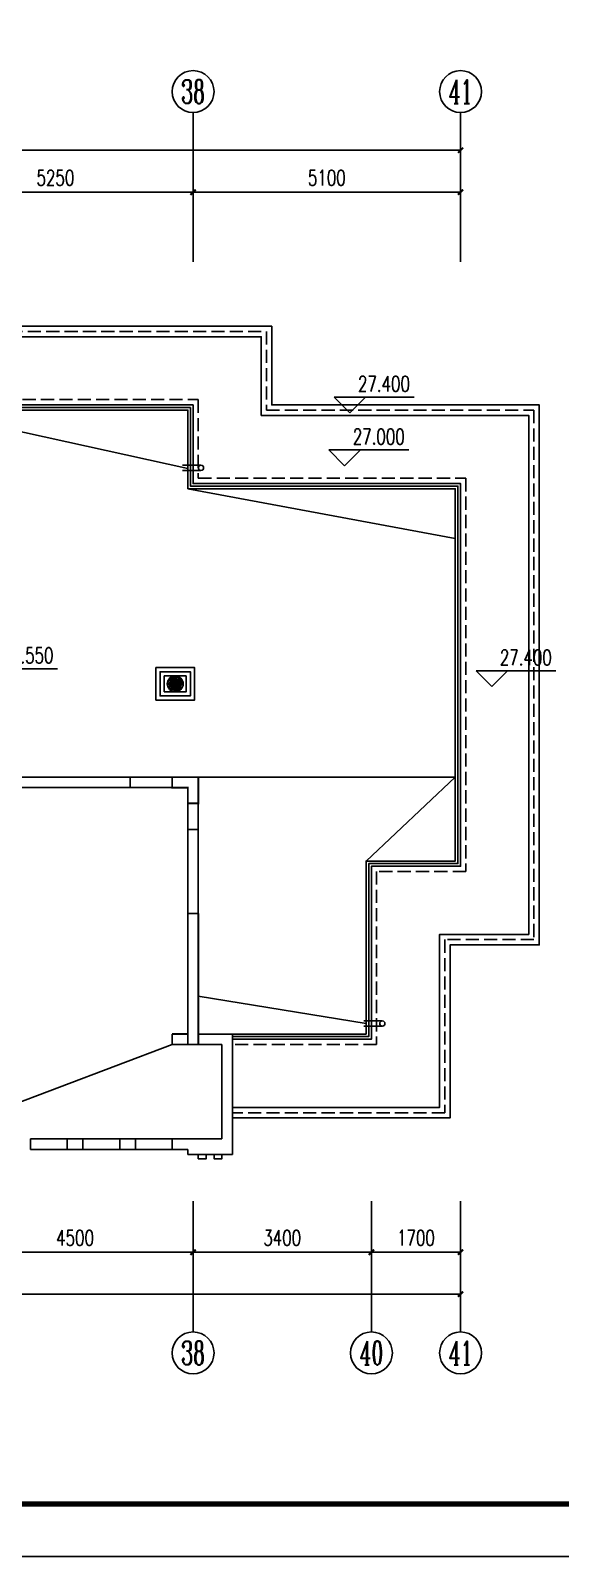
# Model space of a CAD drawing. Extents: x -993182 to -819982, y 169304 to 600104.
# Drawn here: x -934748 to -924644, y 233704 to 262810 of the extents above; entities that cross this region are included whole.
import ezdxf
from ezdxf.enums import TextEntityAlignment as Align

# ---------------------------------------------------------------- set-up
doc = ezdxf.new("R2010")
doc.units = 0
doc.header["$LTSCALE"] = 1000
doc.header["$MEASUREMENT"] = 0
doc.linetypes.add('DASH', pattern=[0.35, 0.25, -0.1])
for name, color, linetype in [('AXIS', 3, 'Continuous'), ('AXIS_TEXT', 7, 'Continuous'), ('DIM_ELEV', 3, 'Continuous'), ('PUB_HATCH', 8, 'Continuous'), ('PUB_TITLE', 146, 'Continuous'), ('WALL', 4, 'Continuous'), ('WINDOW', 2, 'Continuous'), ('保温', 6, 'Continuous'), ('屋面', 139, 'Continuous'), ('栏杆', 169, 'Continuous'), ('面层', 215, 'Continuous')]:
    doc.layers.add(name, color=color, linetype=linetype)
doc.styles.add('_TCH_AXIS', font='COMPLEX', dxfattribs={"bigfont": 'GBCBIG'})
doc.styles.add('_TCH_DIM', font='SIMPLEX', dxfattribs={"bigfont": 'GBCBIG'})
doc.styles.add('_TCH_DIM_T3', font='SIMPLEX', dxfattribs={"width": 0.705882, "bigfont": 'GBCBIG'})
doc.styles.add('COMPLEX', font='COMPLEX')
doc.dimstyles.new('_TCH_ARCH&&100', dxfattribs={"dimtxt": 297.5, "dimasz": 100, "dimexe": 250, "dimexo": 300, "dimgap": 126.25, "dimtad": 1, "dimdec": 0, "dimzin": 0, "dimdsep": 46, "dimtxsty": '_TCH_DIM_T3', "dimblk": 'ARCHTICK', "dimcen": 0.09, "dimclrt": 7, "dimazin": 2, "dimtfac": 1, "dimtdec": 0, "dimtix": 1, "dimtmove": 2, "dimatfit": 3, "dimfxl": 0, "dimtolj": 1, "dimtzin": 0, "dimarcsym": 0})

# ---------------------------------------------------------------- blocks, each defined once
blk = doc.blocks.new('A$C4E4A79F1')
at = {"color": 6}
for points in [[(0, 350), (0, 0)], [(100, 350), (100, 0)]]:
    blk.add_lwpolyline(points, dxfattribs=at)
blk.add_circle((50, 350), 50, dxfattribs=at)
blk = doc.blocks.new('A$C26F86BD8')
at = {"color": 6}
for points in [[(0, 310), (0, 620), (370, 620), (740, 620), (740, 310), (740, 0), (370, 0), (0, 0)], [(660, 310), (660, 540), (370, 540), (80, 540), (80, 310), (80, 80), (370, 80), (660, 80)]]:
    blk.add_lwpolyline(points, close=True, dxfattribs=at)
blk.add_lwpolyline([(160, 460), (580, 460), (580, 160), (160, 160), (160, 460)], dxfattribs=at)
for radius in [151, 15.1, 5.03]:
    blk.add_circle((370, 310), radius, dxfattribs=at)
at = {"layer": 'PUB_HATCH'}
for centre, start, end in [((281, 197), 57.8627, 115.0689), ((313, 178), 72.8627, 130.0689), ((255, 224), 42.8627, 100.0689), ((350, 168), 87.8627, 145.0689), ((236, 256), 27.8627, 85.0689), ((387, 167), 102.8627, 160.0689), ((227, 293), 12.8627, 70.0689), ((424, 176), 117.8627, 175.0689), ((228, 330), 357.8627, 55.0689), ((456, 195), 132.8627, 190.0689), ((483, 221), 147.8627, 205.0689), ((238, 367), 342.8627, 40.0689), ((502, 253), 162.8627, 220.0689), ((512, 290), 177.8627, 235.0689), ((513, 327), 192.8627, 250.0689), ((504, 364), 207.8627, 265.0689), ((257, 399), 327.8627, 25.0689), ((485, 396), 222.8627, 280.0689), ((284, 425), 312.8627, 10.0689), ((459, 423), 237.8627, 295.0689), ((316, 444), 297.8627, 355.0689), ((427, 442), 252.8627, 310.0689), ((353, 453), 282.8627, 340.0689), ((390, 452), 267.8627, 325.0689)]:
    blk.add_arc(centre, 144, start, end, dxfattribs=at)
blk = doc.blocks.new('q6')
at = {"color": 3, "const_width": 35}
blk.add_lwpolyline([(-468512, -610327), (-468512, -610527), (-468212, -610527), (-468212, -610827), (-468012, -610827), (-468012, -610327)], close=True, dxfattribs=at)
for points in [[(-468212, -615227), (-468212, -612927)], [(-468212, -612927), (-468012, -612927)], [(-468012, -615427), (-468012, -612927)], [(-468512, -615227), (-468212, -615227)], [(-468512, -615427), (-468512, -615227)], [(-468512, -615427), (-468012, -615427)]]:
    blk.add_lwpolyline(points, dxfattribs=at)
blk = doc.blocks.new('_AXISO')
blk.add_circle((0, 0), 0.5)
at = {"layer": 'AXIS_TEXT', "style": 'COMPLEX', "width": 1.041667}
blk.add_attdef('A', text='', height=0.56, dxfattribs=at).set_placement((-0.25, -0.28), (0.25, -0.28), align=Align.FIT)
blk = doc.blocks.new('_ArchTick')
at = {"color": 0, "linetype": 'ByBlock', "const_width": 0.4}
blk.add_lwpolyline([(-0.5, -0.5), (0.5, 0.5)], dxfattribs=at)
blk = doc.blocks.new('*D988')
at = {"layer": 'AXIS', "color": 0, "lineweight": -2}
for p, q in [((-343209, -485920), (-343209, -483544)), ((-287709, -485920), (-287709, -483544)), ((-343209, -483794), (-287709, -483794))]:
    blk.add_line(p, q, dxfattribs=at)
at = {"layer": 'Defpoints', "color": 0}
for p in [(-287709, -483794), (-343209, -486220), (-287709, -486220)]:
    blk.add_point(p, dxfattribs=at)
at = {"layer": 'AXIS', "color": 0, "lineweight": -2, "xscale": 100, "yscale": 100, "zscale": 100, "rotation": 180}
blk.add_blockref('_ArchTick', (-343209, -483794), dxfattribs=at)
at = {"layer": 'AXIS', "color": 0, "lineweight": -2, "xscale": 100, "yscale": 100, "zscale": 100}
blk.add_blockref('_ArchTick', (-287709, -483794), dxfattribs=at)
at = {"layer": 'AXIS', "color": 7, "insert": (-315459, -483519), "char_height": 297.5, "attachment_point": 5, "style": '_TCH_DIM_T3'}
blk.add_mtext('\\A1;55500', dxfattribs=at)
blk = doc.blocks.new('*D1000')
at = {"layer": 'AXIS', "color": 0, "lineweight": -2}
for p, q in [((-298059, -485920), (-298059, -484344)), ((-298059, -484594), (-292809, -484594)), ((-292809, -485920), (-292809, -484344))]:
    blk.add_line(p, q, dxfattribs=at)
at = {"layer": 'Defpoints', "color": 0}
for p in [(-292809, -484594), (-298059, -486220), (-292809, -486220)]:
    blk.add_point(p, dxfattribs=at)
at = {"layer": 'AXIS', "color": 0, "lineweight": -2, "xscale": 100, "yscale": 100, "zscale": 100, "rotation": 180}
blk.add_blockref('_ArchTick', (-298059, -484594), dxfattribs=at)
at = {"layer": 'AXIS', "color": 0, "lineweight": -2, "xscale": 100, "yscale": 100, "zscale": 100}
blk.add_blockref('_ArchTick', (-292809, -484594), dxfattribs=at)
at = {"layer": 'AXIS', "color": 7, "insert": (-295434, -484319), "char_height": 297.5, "attachment_point": 5, "style": '_TCH_DIM_T3'}
blk.add_mtext('\\A1;5250', dxfattribs=at)
blk = doc.blocks.new('*D1001')
at = {"layer": 'AXIS', "color": 0, "lineweight": -2}
for p, q in [((-292809, -485920), (-292809, -484344)), ((-292809, -484594), (-287709, -484594)), ((-287709, -485920), (-287709, -484344))]:
    blk.add_line(p, q, dxfattribs=at)
at = {"layer": 'Defpoints', "color": 0}
for p in [(-287709, -484594), (-292809, -486220), (-287709, -486220)]:
    blk.add_point(p, dxfattribs=at)
at = {"layer": 'AXIS', "color": 0, "lineweight": -2, "xscale": 100, "yscale": 100, "zscale": 100, "rotation": 180}
blk.add_blockref('_ArchTick', (-292809, -484594), dxfattribs=at)
at = {"layer": 'AXIS', "color": 0, "lineweight": -2, "xscale": 100, "yscale": 100, "zscale": 100}
blk.add_blockref('_ArchTick', (-287709, -484594), dxfattribs=at)
at = {"layer": 'AXIS', "color": 7, "insert": (-290259, -484319), "char_height": 297.5, "attachment_point": 5, "style": '_TCH_DIM_T3'}
blk.add_mtext('\\A1;5100', dxfattribs=at)
blk = doc.blocks.new('*D1002')
at = {"layer": 'AXIS', "color": 0, "lineweight": -2}
for p, q in [((-343209, -503841), (-343209, -505863)), ((-287709, -503841), (-287709, -505863)), ((-343209, -505613), (-287709, -505613))]:
    blk.add_line(p, q, dxfattribs=at)
at = {"layer": 'Defpoints', "color": 0}
for p in [(-343209, -503541), (-287709, -503541), (-287709, -505613)]:
    blk.add_point(p, dxfattribs=at)
at = {"layer": 'AXIS', "color": 0, "lineweight": -2, "xscale": 100, "yscale": 100, "zscale": 100, "rotation": 180}
blk.add_blockref('_ArchTick', (-343209, -505613), dxfattribs=at)
at = {"layer": 'AXIS', "color": 0, "lineweight": -2, "xscale": 100, "yscale": 100, "zscale": 100}
blk.add_blockref('_ArchTick', (-287709, -505613), dxfattribs=at)
at = {"layer": 'AXIS', "color": 7, "insert": (-315459, -505338), "char_height": 297.5, "attachment_point": 5, "style": '_TCH_DIM_T3'}
blk.add_mtext('\\A1;55500', dxfattribs=at)
blk = doc.blocks.new('*D1017')
at = {"layer": 'AXIS', "color": 0, "lineweight": -2}
for p, q in [((-297309, -503841), (-297309, -505063)), ((-292809, -503841), (-292809, -505063)), ((-297309, -504813), (-292809, -504813))]:
    blk.add_line(p, q, dxfattribs=at)
at = {"layer": 'Defpoints', "color": 0}
for p in [(-297309, -503541), (-292809, -503541), (-292809, -504813)]:
    blk.add_point(p, dxfattribs=at)
at = {"layer": 'AXIS', "color": 0, "lineweight": -2, "xscale": 100, "yscale": 100, "zscale": 100, "rotation": 180}
blk.add_blockref('_ArchTick', (-297309, -504813), dxfattribs=at)
at = {"layer": 'AXIS', "color": 0, "lineweight": -2, "xscale": 100, "yscale": 100, "zscale": 100}
blk.add_blockref('_ArchTick', (-292809, -504813), dxfattribs=at)
at = {"layer": 'AXIS', "color": 7, "insert": (-295059, -504538), "char_height": 297.5, "attachment_point": 5, "style": '_TCH_DIM_T3'}
blk.add_mtext('\\A1;4500', dxfattribs=at)
blk = doc.blocks.new('*D1018')
at = {"layer": 'AXIS', "color": 0, "lineweight": -2}
for p, q in [((-292809, -503841), (-292809, -505063)), ((-289409, -503841), (-289409, -505063)), ((-292809, -504813), (-289409, -504813))]:
    blk.add_line(p, q, dxfattribs=at)
at = {"layer": 'Defpoints', "color": 0}
for p in [(-292809, -503541), (-289409, -503541), (-289409, -504813)]:
    blk.add_point(p, dxfattribs=at)
at = {"layer": 'AXIS', "color": 0, "lineweight": -2, "xscale": 100, "yscale": 100, "zscale": 100, "rotation": 180}
blk.add_blockref('_ArchTick', (-292809, -504813), dxfattribs=at)
at = {"layer": 'AXIS', "color": 0, "lineweight": -2, "xscale": 100, "yscale": 100, "zscale": 100}
blk.add_blockref('_ArchTick', (-289409, -504813), dxfattribs=at)
at = {"layer": 'AXIS', "color": 7, "insert": (-291109, -504538), "char_height": 297.5, "attachment_point": 5, "style": '_TCH_DIM_T3'}
blk.add_mtext('\\A1;3400', dxfattribs=at)
blk = doc.blocks.new('*D1019')
at = {"layer": 'AXIS', "color": 0, "lineweight": -2}
for p, q in [((-289409, -503841), (-289409, -505063)), ((-287709, -503841), (-287709, -505063)), ((-289409, -504813), (-287709, -504813))]:
    blk.add_line(p, q, dxfattribs=at)
at = {"layer": 'Defpoints', "color": 0}
for p in [(-289409, -503541), (-287709, -503541), (-287709, -504813)]:
    blk.add_point(p, dxfattribs=at)
at = {"layer": 'AXIS', "color": 0, "lineweight": -2, "xscale": 100, "yscale": 100, "zscale": 100, "rotation": 180}
blk.add_blockref('_ArchTick', (-289409, -504813), dxfattribs=at)
at = {"layer": 'AXIS', "color": 0, "lineweight": -2, "xscale": 100, "yscale": 100, "zscale": 100}
blk.add_blockref('_ArchTick', (-287709, -504813), dxfattribs=at)
at = {"layer": 'AXIS', "color": 7, "insert": (-288559, -504538), "char_height": 297.5, "attachment_point": 5, "style": '_TCH_DIM_T3'}
blk.add_mtext('\\A1;1700', dxfattribs=at)
blk = doc.blocks.new('5#、7#楼参照')
at = {"color": 6}
for points in [[(-292908.8, -489864), (-297958.8, -488750.4)], [(-292908.8, -490250.4), (-287808.8, -491198)], [(-292708.8, -495750.4), (-287808.8, -495750.4)], [(-287808.8, -495750.4), (-289508.8, -497350.4)], [(-292708.8, -499929.5), (-289508.8, -500447)], [(-297511.1, -502479), (-293208.8, -500850.4)]]:
    blk.add_lwpolyline(points, dxfattribs=at)
at = {"layer": 'AXIS'}
for p, q in [((-292808.8, -485274.7), (-292808.8, -483074.4)), ((-287708.8, -485274.7), (-287708.8, -483074.4)), ((-292808.8, -504890.9), (-292808.8, -506333)), ((-289408.8, -504890.9), (-289408.8, -506333)), ((-287708.8, -504890.9), (-287708.8, -506333))]:
    blk.add_line(p, q, dxfattribs=at)
for centre in [(-292808.8, -482674.4), (-287708.8, -482674.4)]:
    blk.add_circle(centre, 400, dxfattribs=at)
at = {"layer": 'DIM_ELEV'}
for p, q in [((-289819.5, -488802), (-290119.5, -488502)), ((-290119.5, -488502), (-288594.7, -488502)), ((-289819.5, -488802), (-289519.5, -488502)), ((-289918.5, -489810), (-290218.5, -489510)), ((-290218.5, -489510), (-288693.7, -489510)), ((-289918.5, -489810), (-289618.5, -489510)), ((-297020, -493682.9), (-295390.9, -493682.9)), ((-287114, -494022.5), (-287414, -493722.5)), ((-287414, -493722.5), (-285889.2, -493722.5)), ((-287114, -494022.5), (-286814, -493722.5))]:
    blk.add_line(p, q, dxfattribs=at)
at = {"layer": 'PUB_TITLE'}
blk.add_lwpolyline([(-354342.7, -510615.5), (-270242.7, -510615.5), (-270242.7, -451215.5), (-354342.7, -451215.5)], close=True, dxfattribs=at)
at = {"layer": 'PUB_TITLE', "const_width": 100}
blk.add_lwpolyline([(-351842.7, -509615.5), (-271242.7, -509615.5), (-271242.7, -452215.5), (-351842.7, -452215.5)], close=True, dxfattribs=at)
at = {"layer": 'WALL'}
for p, q in [((-292708.8, -495750.4), (-294008.8, -495750.4)), ((-294008.8, -495750.4), (-294008.8, -495950.4)), ((-294008.8, -495950.4), (-292908.8, -495950.4)), ((-292908.8, -495950.4), (-292908.8, -496750.4)), ((-292708.8, -496750.4), (-292708.8, -495750.4)), ((-292908.8, -496750.4), (-292708.8, -496750.4)), ((-292708.8, -498350.4), (-292908.8, -498350.4)), ((-292908.8, -498350.4), (-292908.8, -500850.4)), ((-292708.8, -500650.4), (-292708.8, -498350.4)), ((-292258.8, -500850.4), (-292908.8, -500850.4)), ((-292058.8, -500650.4), (-292708.8, -500650.4)), ((-292258.8, -500850.4), (-292258.8, -502650.4)), ((-292058.8, -500650.4), (-292058.8, -502950.4)), ((-294908.3, -502650.4), (-295208.8, -502650.4)), ((-295208.8, -502650.4), (-295208.8, -502850.4)), ((-294908.3, -502850.4), (-294908.3, -502650.4)), ((-293908.8, -502650.4), (-294208.3, -502650.4)), ((-294208.3, -502650.4), (-294208.3, -502850.4)), ((-293908.8, -502850.4), (-293908.8, -502650.4)), ((-292908.8, -502650.4), (-293208.8, -502650.4)), ((-293208.8, -502650.4), (-293208.8, -502850.4)), ((-292258.8, -502650.4), (-292908.8, -502650.4)), ((-295208.8, -502850.4), (-294908.3, -502850.4)), ((-294208.3, -502850.4), (-293908.8, -502850.4)), ((-293208.8, -502850.4), (-292908.8, -502850.4)), ((-292908.8, -502950.4), (-292908.8, -502850.4)), ((-292058.8, -502950.4), (-292908.8, -502950.4))]:
    blk.add_line(p, q, dxfattribs=at)
at = {"layer": 'WINDOW'}
for p, q in [((-296858.8, -495750.4), (-294008.8, -495750.4)), ((-296858.8, -495950.4), (-294008.8, -495950.4)), ((-292908.8, -496750.4), (-292908.8, -498350.4)), ((-292708.8, -496750.4), (-292708.8, -498350.4)), ((-295208.8, -502650.4), (-295908.8, -502650.4)), ((-294208.3, -502650.4), (-294908.3, -502650.4)), ((-293208.8, -502650.4), (-293908.8, -502650.4)), ((-295208.8, -502850.4), (-295908.8, -502850.4)), ((-294208.3, -502850.4), (-294908.3, -502850.4)), ((-293208.8, -502850.4), (-293908.8, -502850.4))]:
    blk.add_line(p, q, dxfattribs=at)
at = {"layer": 'WINDOW', "linetype": 'DASH'}
for p, q in [((-294008.8, -495950.4), (-294008.8, -495750.4)), ((-292708.8, -496750.4), (-292908.8, -496750.4)), ((-292908.8, -498350.4), (-292708.8, -498350.4)), ((-295908.8, -502650.4), (-295908.8, -502850.4)), ((-295208.8, -502850.4), (-295208.8, -502650.4)), ((-294908.3, -502650.4), (-294908.3, -502850.4)), ((-294208.3, -502850.4), (-294208.3, -502650.4)), ((-293908.8, -502650.4), (-293908.8, -502850.4)), ((-293208.8, -502850.4), (-293208.8, -502650.4))]:
    blk.add_line(p, q, dxfattribs=at)
at = {"layer": '保温'}
for points in [[(-292558.8, -502950.4), (-292558.8, -503030.4), (-292708.8, -503030.4), (-292708.8, -502950.4)], [(-292258.8, -502950.4), (-292258.8, -503030.4), (-292408.8, -503030.4), (-292408.8, -502950.4)]]:
    blk.add_lwpolyline(points, dxfattribs=at)
at = {"layer": '屋面', "color": 152}
for points in [[(-300408.8, -489150.4), (-299558.8, -489150.4), (-299558.8, -487150.4), (-291308.8, -487150.4), (-291308.8, -488650.4), (-286208.8, -488650.4), (-286208.8, -498950.4), (-287908.8, -498950.4), (-287908.8, -502250.4), (-292058.8, -502250.4)], [(-300408.8, -489350.4), (-299358.8, -489350.4), (-299358.8, -487350.4), (-291508.8, -487350.4), (-291508.8, -488850.4), (-286408.8, -488850.4), (-286408.8, -498750.4), (-288108.8, -498750.4), (-288108.8, -502050.4), (-292058.8, -502050.4)], [(-297958.8, -490350.4), (-297958.8, -488750.4), (-292908.8, -488750.4), (-292908.8, -490250.4), (-287808.8, -490250.4), (-287808.8, -497350.4), (-289508.8, -497350.4), (-289508.8, -500650.4), (-292058.8, -500650.4)]]:
    blk.add_lwpolyline(points, dxfattribs=at)
at = {"layer": '屋面', "color": 152, "linetype": 'DASH'}
for points in [[(-300408.8, -489250.4), (-299458.8, -489250.4), (-299458.8, -487250.4), (-291408.8, -487250.4), (-291408.8, -488750.4), (-286308.8, -488750.4), (-286308.8, -498850.4), (-288008.8, -498850.4), (-288008.8, -502150.4), (-292058.8, -502150.4)], [(-298158.8, -490350.4), (-298158.8, -490350.4), (-298158.8, -488550.4), (-292708.8, -488550.4), (-292708.8, -490050.4), (-287608.8, -490050.4), (-287608.8, -497550.4), (-289308.8, -497550.4), (-289308.8, -500850.4), (-292058.8, -500850.4)]]:
    blk.add_lwpolyline(points, dxfattribs=at)
at = {"layer": '栏杆'}
for points in [[(-298058.8, -490350.4), (-298058.8, -488650.4), (-292808.8, -488650.4), (-292808.8, -490150.4), (-287708.8, -490150.4), (-287708.8, -497450.4), (-289408.8, -497450.4), (-289408.8, -500750.4), (-292058.8, -500750.4)], [(-298008.8, -490350.4), (-298008.8, -488700.4), (-292858.8, -488700.4), (-292858.8, -490200.4), (-287758.8, -490200.4), (-287758.8, -497400.4), (-289458.8, -497400.4), (-289458.8, -500700.4), (-292058.8, -500700.4)]]:
    blk.add_lwpolyline(points, dxfattribs=at)
at = {"color": 6, "xscale": -1, "rotation": 270}
for p in [(-293008.1, -489900.4), (-289550.6, -500500.4)]:
    blk.add_blockref('A$C4E4A79F1', p, dxfattribs=at)
at = {"color": 6, "xscale": -1}
blk.add_blockref('A$C26F86BD8', (-292778.8, -494280.4), dxfattribs=at)
at = {"layer": 'AXIS'}
ref = blk.add_blockref('_AXISO', (-292808.8, -506733), dxfattribs=dict(at, xscale=800, yscale=800, zscale=800))
ref.add_attrib('A', '38', dxfattribs={"layer": 'AXIS_TEXT', "height": 452.55, "style": '_TCH_AXIS', "width": 0.636364}).set_placement((-293035.1, -506959.3), (-292582.5, -506959.3), align=Align.FIT)
ref = blk.add_blockref('_AXISO', (-289408.8, -506733), dxfattribs=dict(at, xscale=800, yscale=800, zscale=800))
ref.add_attrib('A', '40', dxfattribs={"layer": 'AXIS_TEXT', "height": 452.55, "style": '_TCH_AXIS', "width": 0.6}).set_placement((-289635.1, -506959.3), (-289182.5, -506959.3), align=Align.FIT)
ref = blk.add_blockref('_AXISO', (-287708.8, -506733), dxfattribs=dict(at, xscale=800, yscale=800, zscale=800))
ref.add_attrib('A', '41', dxfattribs={"layer": 'AXIS_TEXT', "height": 452.55, "style": '_TCH_AXIS', "width": 0.7}).set_placement((-287935.1, -506959.3), (-287482.5, -506959.3), align=Align.FIT)
at = {"layer": '面层'}
blk.add_blockref('q6', (175303, 114576.6), dxfattribs=at)
at = {"layer": 'AXIS', "color": 7, "style": '_TCH_AXIS'}
for s, width, p, p2 in [('38', 0.636364, (-293035.1, -482900.7), (-292582.5, -482900.7)), ('41', 0.7, (-287935.1, -482900.7), (-287482.5, -482900.7))]:
    blk.add_text(s, height=452.55, dxfattribs=dict(at, width=width)).set_placement(p, p2, align=Align.FIT)
at = {"layer": 'DIM_ELEV', "color": 7, "style": '_TCH_DIM', "width": 0.705882}
for s, p in [('27.400', (-289664.7, -488397)), ('27.000', (-289763.7, -489405)), ('26.550', (-296460.9, -493577.9)), ('27.400', (-286959.2, -493617.5))]:
    blk.add_text(s, height=297.5, dxfattribs=at).set_placement(p)
at = {"layer": 'AXIS'}
for p1, p2, distance, picture, middle in [((-343208.8, -486220), (-287708.8, -486220), 2425.6, '*D988', (-315458.8, -483519.4)), ((-298058.8, -486220), (-292808.8, -486220), 1625.6, '*D1000', (-295433.8, -484319.4)), ((-292808.8, -486220), (-287708.8, -486220), 1625.6, '*D1001', (-290258.8, -484319.4)), ((-343208.8, -503541), (-287708.8, -503541), -2072, '*D1002', (-315458.8, -505338)), ((-297308.8, -503541), (-292808.8, -503541), -1272, '*D1017', (-295058.8, -504538)), ((-292808.8, -503541), (-289408.8, -503541), -1272, '*D1018', (-291108.8, -504538)), ((-289408.8, -503541), (-287708.8, -503541), -1272, '*D1019', (-288558.8, -504538))]:
    dim = blk.add_aligned_dim(p1=p1, p2=p2, distance=distance, dimstyle='_TCH_ARCH&&100', dxfattribs=at)
    dim.commit()
    dim.dimension.update_dxf_attribs({"geometry": picture, "text_midpoint": middle})

msp = doc.modelspace()

# ---------------------------------------------------------------- block references
at = {"layer": '面层'}
msp.add_blockref('5#、7#楼参照', (-638840, 744319), dxfattribs=at)

doc.saveas('drawing.dxf')
